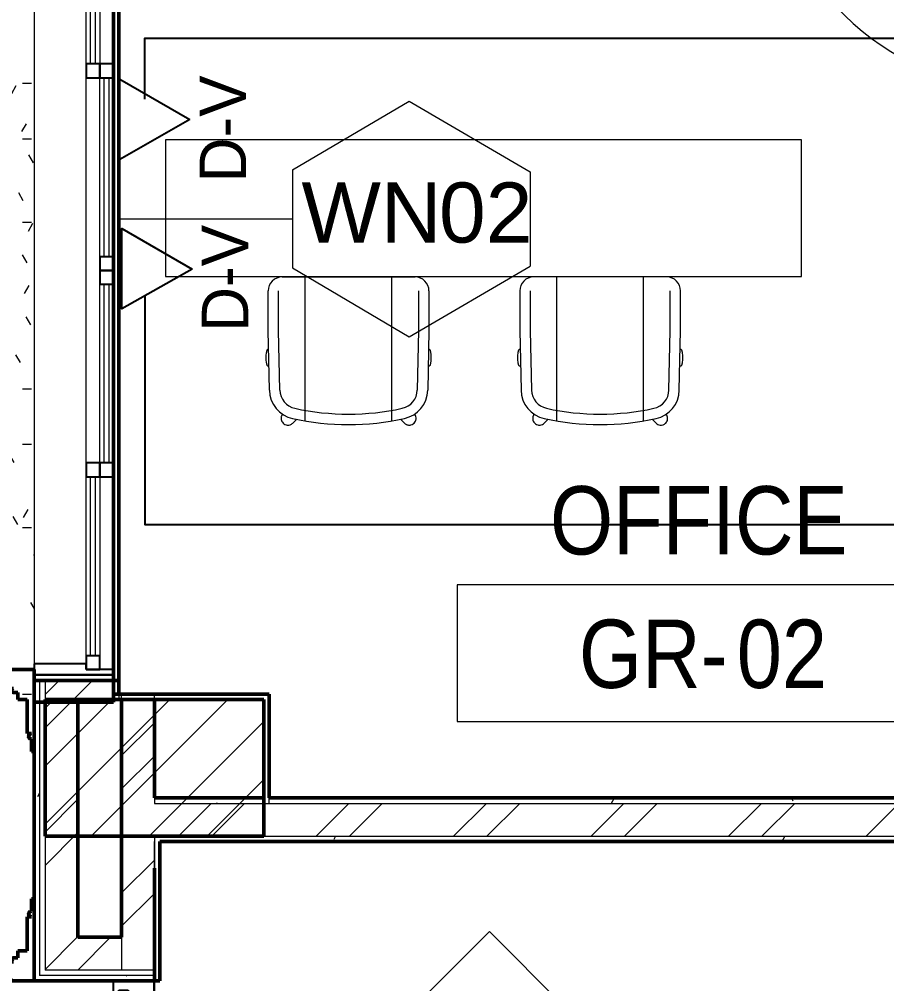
# Model space of a CAD drawing. Header units: millimetres. Extents: x -9358 to 257996, y -67499 to 9117.
# Drawn here: x 33756 to 36928, y -8948 to -5419 of the extents above; entities that cross this region are included whole.
import ezdxf

# ---------------------------------------------------------------- set-up
doc = ezdxf.new("R2010")
doc.units = ezdxf.units.MM
doc.header["$LTSCALE"] = 1000
for name, color, linetype, lineweight in [('A-COL-RFC-1', 8, 'Continuous', 9), ('A-COL-RFC-2', 8, 'Continuous', 50), ('A-DOOR', 8, 'Continuous', 9), ('A-DOOR-1', 8, 'Continuous', 18), ('A-DOR', 8, 'Continuous', 9), ('A-FLR-PAT', 8, 'Continuous', 18), ('A-FRN', 8, 'Continuous', 9), ('A-GEN-MOD', 8, 'Continuous', 9), ('A-ROM-NAM', 8, 'Continuous', 9), ('A-TYP-WAL', 8, 'Continuous', 0), ('A-TYP-WIN', 8, 'Continuous', 0), ('A-WAL-CLD', 8, 'Continuous', 9), ('A-WAL-CMU', 8, 'Continuous', 50), ('A-WAL-CRT-MLN', 8, 'Continuous', 9), ('A-WAL-CRT-MLN-1', 8, 'Continuous', 25), ('A-WAL-LOW-20', 8, 'Continuous', 18), ('A-WAL-PAT-1', 8, 'Continuous', 9), ('A-WIN', 8, 'Continuous', 9), ('A-WIN-1', 8, 'Continuous', 25), ('A-WIN-2', 8, 'Continuous', 18)]:
    doc.layers.add(name, color=color, linetype=linetype, lineweight=lineweight)
doc.layers.add('CCTV', color=4, linetype='Continuous')
doc.layers.add('DATANET', color=4, linetype='Continuous')
doc.styles.add('Arial_5', font='arial.ttf', dxfattribs={"width": 0.85, "height": 200})
doc.styles.add('Arial_8', font='arial.ttf', dxfattribs={"height": 220})
pattern_1 = [(45, (0, 0), (-251.4472, 251.4472), []), (45, (0, 381), (-251.4472, 251.4472), [])]
pattern_2 = [(0, (0, 0), (812.8, 203.2), [33.528, -576.072, 33.528, -576.072, -3251.2]), (0, (0, 0), (812.8, 203.2), [-1219.2, 33.528, -1185.672, 33.528, -576.072, -1422.4]), (0, (0, 0), (812.8, 203.2), [-3048, 33.528, -372.872, 33.528, -982.472]), (120, (304.8, 101.6), (-582.3764, 602.3054), [33.528, -576.072, 33.528, -576.072, -3251.2]), (120, (304.8, 101.6), (-582.3764, 602.3054), [-1219.2, 33.528, -1185.672, 33.528, -576.072, -1422.4]), (120, (304.8, 101.6), (-582.3764, 602.3054), [-3048, 33.528, -372.872, 33.528, -982.472]), (240, (406.4, 508), (-230.4236, -805.5054), [33.528, -576.072, 33.528, -576.072, -3251.2]), (240, (406.4, 508), (-230.4236, -805.5054), [-1219.2, 33.528, -1185.672, 33.528, -576.072, -1422.4]), (240, (406.4, 508), (-230.4236, -805.5054), [-3048, 33.528, -372.872, 33.528, -982.472])]
pattern_3 = [(0, (-34000, 4100), (406.4, 101.6), [33.528, -271.272, 33.528, -271.272, -1625.6]), (0, (-34000, 4100), (406.4, 101.6), [-609.6, 33.528, -576.072, 33.528, -271.272, -711.2]), (0, (-34000, 4100), (406.4, 101.6), [-1524, 33.528, -169.672, 33.528, -474.472]), (120, (-33847.6, 4150.8), (-291.18818, 301.15272), [33.528, -271.272, 33.528, -271.272, -1625.6]), (120, (-33847.6, 4150.8), (-291.18818, 301.15272), [-609.6, 33.528, -576.072, 33.528, -271.272, -711.2]), (120, (-33847.6, 4150.8), (-291.18818, 301.15272), [-1524, 33.528, -169.672, 33.528, -474.472]), (240, (-33796.8, 4354), (-115.21182, -402.75272), [33.528, -271.272, 33.528, -271.272, -1625.6]), (240, (-33796.8, 4354), (-115.21182, -402.75272), [-609.6, 33.528, -576.072, 33.528, -271.272, -711.2]), (240, (-33796.8, 4354), (-115.21182, -402.75272), [-1524, 33.528, -169.672, 33.528, -474.472])]

# ---------------------------------------------------------------- blocks, each defined once
blk = doc.blocks.new('Window Tag - Window Tag-41068-01-Ground Floor Plan')
at = {"layer": 'A-TYP-WIN'}
for p, q in [((-4.506, 1.627), (-0.238, 4.142)), ((-0.238, 4.142), (4.181, 1.556)), ((-4.506, 1.627), (-4.506, -1.959)), ((4.181, 1.556), (4.181, -1.888)), ((-4.506, -1.959), (-0.238, -4.474)), ((-0.238, -4.474), (4.181, -1.888))]:
    blk.add_line(p, q, dxfattribs=at)
blk = doc.blocks.new('Wall Tag - 1_2_-62628-01-Ground Floor Plan')
at = {"layer": 'A-TYP-WAL'}
for p, q in [((-5, 0), (0, 5)), ((0, 5), (5, 0)), ((-5, 0), (0, -5)), ((0, -5), (5, 0))]:
    blk.add_line(p, q, dxfattribs=at)
blk = doc.blocks.new('D-V')
at = {"color": 3}
blk.add_lwpolyline([(1.2, 256.5), (146.9, 0), (-146.9, 0), (1.2, 256.5)], dxfattribs=at)
at = {"layer": 'CCTV', "color": 2}
blk.add_attdef('D-V', (-225.1, 246.5), '', height=170, dxfattribs=at)
blk = doc.blocks.new('rest room114 - rest room-1745445-01-Ground Floor Furniture Plan')
at = {"layer": 'A-GEN-MOD'}
for p, q in [((28870, -46477.1), (28370, -46477.1)), ((28370, -46477.1), (28370, -48803.2)), ((28870, -48803.2), (28870, -46477.1)), ((28370, -48803.2), (28870, -48803.2))]:
    blk.add_line(p, q, dxfattribs=at)
blk = doc.blocks.new('Scoop_Conference_Swivel_Chair_14893 - Scoop_Conference_Swivel_Chair_14893 2-761883-01-Ground Floor Furniture Plan')
at = {"layer": 'A-FRN'}
for p, q in [((243.1, 190.7), (-243.1, 190.7)), ((-158.6, -336.1), (-158.6, 190.7)), ((158.6, -336.1), (158.6, 190.7)), ((-293.9, 139.9), (-293.9, -5.1)), ((-255.8, 139.9), (-255.8, -4.7)), ((255.8, -4.7), (255.8, 139.9)), ((293.9, -5.1), (293.9, 139.9)), ((-293.9, -5.1), (-289.4, -224)), ((-255.8, -4.7), (-251.3, -223.2)), ((251.3, -223.2), (255.8, -4.7)), ((289.4, -224), (293.9, -5.1)), ((-292.5, -74.7), (-296, -74.7)), ((296, -74.7), (292.5, -74.7)), ((-296, -134.7), (-291.2, -134.7)), ((291.2, -134.7), (296, -134.7))]:
    blk.add_line(p, q, dxfattribs=at)
for centre, radius, start, end in [((-243.1, 139.9), 50.8, 90, 180), ((243.1, 139.9), 50.8, 0, 90), ((-181.4, -221.7), 108, 181.1926, 257.6483), ((-181.4, -221.7), 69.8, 181.1926, 257.6483), ((181.4, -221.7), 69.9, 282.3517, 358.8074), ((181.4, -221.7), 108, 282.3517, 358.8074), ((0, 606.8), 918, 257.6483, 282.3517), ((-221.9, -326.6), 24.9, 185.2328, 189), ((-221.9, -326.6), 24.9, 221.5152, 225), ((-221.9, -326.6), 24.9, 225, 228.4875), ((-221.9, -326.6), 24.9, 261, 264.7647), ((0, 606.8), 956.1, 257.6483, 282.3517)]:
    blk.add_arc(centre, radius, start, end, dxfattribs=at)
for points, knots in [([(-296, -134.7), (-296.5, -134.7), (-297.2, -133.8), (-298.3, -130.8), (-299, -127.8), (-299.8, -124.1), (-300.6, -118.4), (-301.3, -110), (-301.3, -99.3), (-300.6, -91), (-299.8, -85.2), (-299, -81.5), (-298.3, -78.5), (-297.2, -75.6), (-296.5, -74.7), (-296, -74.7)], [-1, -1, -1, -1, -0.888889, -0.833333, -0.777778, -0.722222, -0.666667, -0.555556, -0.444444, -0.333333, -0.277778, -0.222222, -0.166667, -0.111111, 0, 0, 0, 0]), ([(296, -74.7), (296.5, -74.7), (297.2, -75.6), (298.3, -78.5), (299, -81.5), (299.8, -85.2), (300.6, -91), (301.3, -99.3), (301.3, -110), (300.6, -118.4), (299.8, -124.1), (299, -127.8), (298.3, -130.8), (297.2, -133.8), (296.5, -134.7), (296, -134.7)], [-1, -1, -1, -1, -0.888889, -0.833333, -0.777778, -0.722222, -0.666667, -0.555556, -0.444444, -0.333333, -0.277778, -0.222222, -0.166667, -0.111111, 0, 0, 0, 0]), ([(-241.2, -310.9), (-242, -311.9), (-243.3, -313.8), (-244.9, -316.9), (-245.9, -320), (-246.6, -323.2), (-246.9, -327.5), (-246.1, -333.7), (-242.7, -341.1), (-236.4, -347.4), (-228.3, -351.1), (-219.5, -351.8), (-211.1, -349.5), (-206.3, -346.2), (-204.3, -344.2)], [-0.9668069, -0.9668069, -0.9668069, -0.9668069, -0.9166667, -0.875, -0.8333333, -0.7916667, -0.75, -0.6666667, -0.5555556, -0.4444444, -0.3333333, -0.2222222, -0.1111111, 0, 0, 0, 0]), ([(239.5, -344.2), (241.3, -342.3), (244.5, -337.9), (246.9, -330.3), (246.8, -322.4), (244.6, -315.8), (242.3, -312.2), (241.2, -310.9)], [-1, -1, -1, -1, -0.8, -0.6, -0.4, -0.2, -0.0666114, -0.0666114, -0.0666114, -0.0666114]), ([(204.3, -344.2), (206.3, -346.1), (210.8, -349.3), (219.8, -352), (230.2, -350.9), (236.8, -346.8), (239.5, -344.2)], [-1, -1, -1, -1, -0.785714, -0.571429, -0.285714, 0, 0, 0, 0])]:
    blk.add_open_spline(points, degree=3, knots=knots, dxfattribs=at)
for points in [[(-204.3, -344.2), (-199.5, -339.3), (-194.6, -334.4), (-189.8, -329.6)], [(189.8, -329.6), (194.6, -334.4), (199.5, -339.3), (204.3, -344.2)]]:
    blk.add_open_spline(points, degree=3, dxfattribs=at)
blk = doc.blocks.new('Scoop_Conference_Swivel_Chair_14893 - Scoop_Conference_Swivel_Chair_14893 2-V50-01-Ground Floor Furniture Plan')
at = {"layer": 'A-FRN'}
for p, q in [((-158.6, 336.1), (-158.6, -190.7)), ((158.6, 336.1), (158.6, -190.7)), ((-293.9, 5.1), (-289.4, 224)), ((-255.8, 4.7), (-251.3, 223.2)), ((251.3, 223.2), (255.8, 4.7)), ((289.4, 224), (293.9, 5.1)), ((-291.2, 134.7), (-296, 134.7)), ((296, 134.7), (291.2, 134.7)), ((-296, 74.7), (-292.5, 74.7)), ((292.5, 74.7), (296, 74.7)), ((-293.9, -139.9), (-293.9, 5.1)), ((-255.8, -139.9), (-255.8, 4.7)), ((255.8, 4.7), (255.8, -139.9)), ((293.9, 5.1), (293.9, -139.9)), ((243.1, -190.7), (-243.1, -190.7))]:
    blk.add_line(p, q, dxfattribs=at)
for centre, radius, start, end in [((-181.4, 221.7), 107.9, 102.3517, 178.8074), ((-221.9, 326.6), 24.9, 171, 174.7672), ((-221.9, 326.6), 24.9, 135, 138.4848), ((-221.9, 326.6), 24.9, 131.5125, 135), ((-221.9, 326.6), 24.9, 95.2353, 99), ((0, -606.8), 956.1, 77.6483, 102.3517), ((181.4, 221.7), 108, 1.1926, 77.6483), ((-181.4, 221.7), 69.8, 102.3517, 178.8074), ((0, -606.8), 918, 77.6483, 102.3517), ((181.4, 221.7), 69.9, 1.1926, 77.6483), ((-243.1, -139.9), 50.8, 180, 270), ((243.1, -139.9), 50.8, 270, 0)]:
    blk.add_arc(centre, radius, start, end, dxfattribs=at)
for points, knots in [([(-204.3, 344.2), (-205.8, 345.7), (-208.4, 347.6), (-212.2, 349.6), (-215.3, 350.6), (-218.5, 351.3), (-222.8, 351.6), (-229, 350.8), (-236.4, 347.4), (-242.7, 341.1), (-246.4, 333), (-247.1, 324.2), (-245, 316.6), (-242.4, 312.5), (-241.2, 310.9)], [-1, -1, -1, -1, -0.9166667, -0.875, -0.8333333, -0.7916667, -0.75, -0.6666667, -0.5555556, -0.4444444, -0.3333333, -0.2222222, -0.1111111, -0.0331931, -0.0331931, -0.0331931, -0.0331931]), ([(239.5, 344.2), (237.5, 346.2), (232.8, 349.5), (223.6, 352), (215.1, 351), (208.5, 347.7), (205.6, 345.4), (204.3, 344.2)], [-1, -1, -1, -1, -0.785714, -0.571429, -0.285714, -0.142857, 0, 0, 0, 0]), ([(241.2, 310.9), (243.1, 313.2), (245, 316.7), (246.3, 321.5), (246.9, 325.4), (246.7, 331), (244.5, 337.9), (241.3, 342.3), (239.5, 344.2)], [-0.9333886, -0.9333886, -0.9333886, -0.9333886, -0.7, -0.625, -0.55, -0.4, -0.2, 0, 0, 0, 0]), ([(-296, 74.7), (-296.5, 74.7), (-297.2, 75.6), (-298.3, 78.5), (-299, 81.5), (-299.8, 85.2), (-300.6, 91), (-301.3, 99.3), (-301.3, 110), (-300.6, 118.4), (-299.8, 124.1), (-299, 127.8), (-298.3, 130.8), (-297.2, 133.8), (-296.5, 134.7), (-296, 134.7)], [-1, -1, -1, -1, -0.888889, -0.833333, -0.777778, -0.722222, -0.666667, -0.555556, -0.444444, -0.333333, -0.277778, -0.222222, -0.166667, -0.111111, 0, 0, 0, 0]), ([(296, 134.7), (296.5, 134.7), (297.2, 133.8), (298.3, 130.8), (299, 127.8), (299.8, 124.1), (300.6, 118.4), (301.3, 110), (301.3, 99.3), (300.6, 91), (299.8, 85.2), (299, 81.5), (298.3, 78.5), (297.2, 75.6), (296.5, 74.7), (296, 74.7)], [-1, -1, -1, -1, -0.888889, -0.833333, -0.777778, -0.722222, -0.666667, -0.555556, -0.444444, -0.333333, -0.277778, -0.222222, -0.166667, -0.111111, 0, 0, 0, 0])]:
    blk.add_open_spline(points, degree=3, knots=knots, dxfattribs=at)
for points in [[(-189.8, 329.6), (-194.6, 334.4), (-199.5, 339.3), (-204.3, 344.2)], [(204.3, 344.2), (199.5, 339.3), (194.6, 334.4), (189.8, 329.6)]]:
    blk.add_open_spline(points, degree=3, dxfattribs=at)
blk = doc.blocks.new('Rectangular Mullion - 50 x 150_right-517094-01-Ground Floor Furniture Plan')
at = {"layer": 'A-WAL-CRT-MLN-1'}
for p, q in [((-50, -20.5), (-50, 74.5)), ((-50, 74.5), (0, 74.5)), ((0, 74.5), (0, -75.5)), ((-33.6875, -20.5), (-50, -20.5)), ((-33.6875, -55.5), (-33.6875, -20.5)), ((-50, -75.5), (-50, -55.5)), ((-50, -55.5), (-33.6875, -55.5)), ((0, -75.5), (-50, -75.5))]:
    blk.add_line(p, q, dxfattribs=at)
blk = doc.blocks.new('M_Curtain Wall Sgl Glass - M_Curtain Wall Sgl Glass-2560895-01-Ground Floor Furniture Plan')
at = {"layer": 'A-DOOR'}
blk.add_arc((450, 0), 900, 180, 270, dxfattribs=at)
at = {"layer": 'A-DOOR-1'}
blk.add_line((450, 0), (450, -900), dxfattribs=at)
blk = doc.blocks.new('Sliding_Window_Double - 3000 x 2700-V73-01-Ground Floor Furniture Plan')
at = {"layer": 'A-WIN'}
for p, q in [((-1306.3, 140.6), (-651.8, 140.6)), ((53.7, 140.6), (-600.9, 140.6)), ((808.2, 140.6), (153.7, 140.6)), ((859.1, 140.6), (1513.7, 140.6)), ((-651.8, 90.6), (-1306.3, 90.6)), ((808.2, 90.6), (-600.9, 90.6)), ((1513.7, 90.6), (859.1, 90.6)), ((-1336.3, -99.4), (1543.7, -99.4))]:
    blk.add_line(p, q, dxfattribs=at)
at = {"layer": 'A-WIN-1'}
for p, q in [((-1376.3, 190.6), (-1376.3, -99.4)), ((-1376.3, -99.4), (-1376.3, 190.6)), ((-1356.3, 90.6), (-1356.3, 190.6)), ((-651.8, 190.6), (-651.8, 140.6)), ((-600.9, 140.6), (-600.9, 190.6)), ((53.7, 190.6), (53.7, 140.6)), ((103.7, 190.6), (103.7, 140.6)), ((103.7, 140.6), (103.7, 190.6)), ((153.7, 140.6), (153.7, 190.6)), ((808.2, 190.6), (808.2, 140.6)), ((859.1, 140.6), (859.1, 190.6)), ((1563.7, 190.6), (1563.7, 90.6)), ((1583.7, -99.4), (1583.7, 190.6)), ((1583.7, 190.6), (1583.7, -99.4)), ((-1306.3, 140.6), (-1356.3, 140.6)), ((-1356.3, 140.6), (-1356.3, 90.6)), ((-1306.3, 90.6), (-1306.3, 140.6)), ((-600.9, 140.6), (-651.8, 140.6)), ((-651.8, 140.6), (-651.8, 90.6)), ((-651.8, 140.6), (-600.9, 140.6)), ((-600.9, 90.6), (-600.9, 140.6)), ((53.7, 140.6), (103.7, 140.6)), ((103.7, 140.6), (153.7, 140.6)), ((808.2, 140.6), (859.1, 140.6)), ((859.1, 140.6), (808.2, 140.6)), ((808.2, 140.6), (808.2, 90.6)), ((859.1, 90.6), (859.1, 140.6)), ((1563.7, 140.6), (1513.7, 140.6)), ((1513.7, 140.6), (1513.7, 90.6)), ((1563.7, 90.6), (1563.7, 140.6)), ((-1336.3, 90.6), (-1356.3, 90.6)), ((-1356.3, 90.6), (-1306.3, 90.6)), ((-1336.3, -99.4), (-1336.3, 90.6)), ((-651.8, 90.6), (-600.9, 90.6)), ((808.2, 90.6), (859.1, 90.6)), ((1513.7, 90.6), (1563.7, 90.6)), ((1563.7, 90.6), (1543.7, 90.6)), ((1543.7, 90.6), (1543.7, -99.4)), ((-1396.3, -99.4), (-1376.3, -99.4)), ((-1376.3, -99.4), (-1336.3, -99.4)), ((1543.7, -99.4), (1563.7, -99.4))]:
    blk.add_line(p, q, dxfattribs=at)
at = {"layer": 'A-WIN-2'}
for p, q in [((53.7, 175.6), (-600.9, 175.6)), ((-600.9, 175.6), (-600.9, 155.6)), ((-600.9, 155.6), (53.7, 155.6)), ((53.7, 155.6), (53.7, 175.6)), ((808.2, 175.6), (153.7, 175.6)), ((153.7, 175.6), (153.7, 155.6)), ((153.7, 155.6), (808.2, 155.6)), ((808.2, 155.6), (808.2, 175.6)), ((-651.8, 125.6), (-1306.3, 125.6)), ((-1306.3, 125.6), (-1306.3, 105.6)), ((-651.8, 105.6), (-651.8, 125.6)), ((1513.7, 125.6), (859.1, 125.6)), ((859.1, 125.6), (859.1, 105.6)), ((1513.7, 105.6), (1513.7, 125.6)), ((-1306.3, 105.6), (-651.8, 105.6)), ((859.1, 105.6), (1513.7, 105.6))]:
    blk.add_line(p, q, dxfattribs=at)
blk = doc.blocks.new('FP_89-01-Ground Floor Furniture Plan')
at = {"layer": 'A-WAL-LOW-20'}
for p, q in [((-302.5, -512.5), (-302.5, -520)), ((-302.5, -3580), (-302.5, -3587.5))]:
    blk.add_line(p, q, dxfattribs=at)
blk = doc.blocks.new('FP_90-01-Ground Floor Furniture Plan')
at = {"layer": 'A-WAL-LOW-20'}
for p, q in [((-272.5, -472.5), (-272.5, -480)), ((-272.5, -3620), (-272.5, -3627.5))]:
    blk.add_line(p, q, dxfattribs=at)
blk = doc.blocks.new('FP_91-01-Ground Floor Furniture Plan')
at = {"layer": 'A-WAL-LOW-20'}
for p, q in [((-210, -305), (-210, -315)), ((-210, -3785), (-210, -3795))]:
    blk.add_line(p, q, dxfattribs=at)
blk = doc.blocks.new('Walls 147 - Walls 78-2780837-01-Ground Floor Furniture Plan')
at = {"layer": 'A-WAL-PAT-1'}
h = blk.add_hatch(dxfattribs=at)
h.set_pattern_fill('FP_143', color=256, style=0, pattern_type=2)
h.set_pattern_definition(pattern_3)
h.paths.add_polyline_path([(-190, -3850), (-190, -3550), (-310, -3550), (-310, -3580), (-295, -3580), (-301.5, -3583.8), (-301.5, -3591.3), (-295, -3595), (-280, -3595), (-280, -3620), (-265, -3620), (-271.5, -3623.8), (-271.5, -3631.3), (-265, -3635), (-250, -3635), (-250, -3660), (-215, -3660), (-215, -3785), (-200, -3785), (-208.7, -3790), (-208.7, -3800), (-200, -3805), (-200, -3850)], flags=0)
h.paths.add_polyline_path([(-310, -550), (-190, -550), (-190, -250), (-200, -250), (-200, -295), (-208.7, -300), (-208.7, -310), (-200, -315), (-215, -315), (-215, -440), (-250, -440), (-250, -465), (-265, -465), (-271.5, -468.7), (-271.5, -476.2), (-265, -480), (-280, -480), (-280, -505), (-295, -505), (-301.5, -508.7), (-301.5, -516.2), (-295, -520), (-310, -520)], flags=0)
h = blk.add_hatch(dxfattribs=at)
h.set_pattern_fill('FP_143', color=256, style=0, pattern_type=2)
h.set_pattern_definition(pattern_3)
h.paths.add_polyline_path([(-310, -3550), (-190, -3550), (-190, -550), (-310, -550), (-310, -3530)], flags=0)
at = {"layer": 'A-WAL-CMU'}
for p, q in [((-190, -250), (-200, -250)), ((-200, -250), (-200, -295)), ((-190, -550), (-190, -250)), ((-200, -315), (-215, -315)), ((-215, -315), (-215, -440)), ((-215, -440), (-250, -440)), ((-250, -440), (-250, -465)), ((-265, -480), (-280, -480)), ((-280, -480), (-280, -505)), ((-250, -465), (-265, -465)), ((-295, -520), (-310, -520)), ((-310, -520), (-310, -550)), ((-280, -505), (-295, -505)), ((-310, -550), (-190, -550)), ((-190, -3550), (-310, -3550)), ((-310, -3550), (-310, -3580)), ((-190, -3850), (-190, -3550)), ((-310, -3580), (-295, -3580)), ((-295, -3595), (-280, -3595)), ((-280, -3595), (-280, -3620)), ((-280, -3620), (-265, -3620)), ((-265, -3635), (-250, -3635)), ((-250, -3635), (-250, -3660)), ((-250, -3660), (-215, -3660)), ((-215, -3660), (-215, -3785)), ((-215, -3785), (-200, -3785)), ((-200, -3805), (-200, -3850)), ((-200, -3850), (-190, -3850))]:
    blk.add_line(p, q, dxfattribs=at)
for centre, radius in [((-200, -305), 10), ((-265, -472.5), 7.5), ((-295, -512.5), 7.5), ((-295, -3587.5), 7.5), ((-265, -3627.5), 7.5), ((-200, -3795), 10)]:
    blk.add_arc(centre, radius, 90, 270, dxfattribs=at)
at = {"layer": 'A-WAL-LOW-20'}
blk.add_line((-310, -3550), (-310, -550), dxfattribs=at)
for points, knots in [([(-200, -295), (-200.9, -295), (-202.2, -295.2), (-203.8, -295.7), (-205, -296.3), (-205.9, -296.9), (-206.6, -297.5), (-207.2, -298.1), (-207.8, -298.7), (-208.3, -299.4), (-208.7, -300), (-209, -300.6), (-209.2, -301.2), (-209.5, -301.8), (-209.7, -302.4), (-209.8, -303), (-209.9, -303.7), (-210, -304.3), (-210, -305), (-210, -305.7), (-209.9, -306.3), (-209.8, -307), (-209.7, -307.6), (-209.5, -308.2), (-209.2, -308.8), (-209, -309.4), (-208.7, -310), (-208.3, -310.6), (-207.8, -311.3), (-207.2, -311.9), (-206.6, -312.5), (-205.9, -313.1), (-205, -313.7), (-203.8, -314.3), (-202.2, -314.8), (-200.9, -315), (-200, -315)], [-1, -1, -1, -1, -0.916667, -0.875, -0.833333, -0.791667, -0.770833, -0.75, -0.708333, -0.6875, -0.666667, -0.645833, -0.625, -0.604167, -0.583333, -0.5625, -0.541667, -0.520833, -0.5, -0.479167, -0.458333, -0.4375, -0.416667, -0.395833, -0.375, -0.354167, -0.333333, -0.3125, -0.291667, -0.25, -0.229167, -0.208333, -0.166667, -0.125, -0.083333, 0, 0, 0, 0]), ([(-265, -465), (-265.7, -465), (-266.6, -465.1), (-267.9, -465.6), (-268.8, -466), (-269.4, -466.4), (-269.9, -466.9), (-270.4, -467.3), (-270.9, -467.8), (-271.2, -468.3), (-271.5, -468.7), (-271.7, -469.2), (-271.9, -469.6), (-272.1, -470.1), (-272.2, -470.6), (-272.4, -471), (-272.4, -471.5), (-272.5, -472), (-272.5, -472.5), (-272.5, -473), (-272.4, -473.5), (-272.4, -474), (-272.2, -474.4), (-272.1, -474.9), (-271.9, -475.4), (-271.7, -475.8), (-271.5, -476.3), (-271.2, -476.7), (-270.9, -477.2), (-270.4, -477.7), (-269.9, -478.1), (-269.4, -478.6), (-268.8, -479), (-267.9, -479.4), (-266.6, -479.9), (-265.7, -480), (-265, -480)], [-1, -1, -1, -1, -0.916667, -0.875, -0.833333, -0.791667, -0.770833, -0.75, -0.708333, -0.6875, -0.666667, -0.645833, -0.625, -0.604167, -0.583333, -0.5625, -0.541667, -0.520833, -0.5, -0.479167, -0.458333, -0.4375, -0.416667, -0.395833, -0.375, -0.354167, -0.333333, -0.3125, -0.291667, -0.25, -0.229167, -0.208333, -0.166667, -0.125, -0.083333, 0, 0, 0, 0]), ([(-295, -505), (-295.7, -505), (-296.6, -505.1), (-297.9, -505.6), (-298.8, -506), (-299.4, -506.4), (-299.9, -506.9), (-300.4, -507.3), (-300.9, -507.8), (-301.2, -508.3), (-301.5, -508.7), (-301.7, -509.2), (-301.9, -509.6), (-302.1, -510.1), (-302.2, -510.6), (-302.4, -511), (-302.4, -511.5), (-302.5, -512), (-302.5, -512.5), (-302.5, -513), (-302.4, -513.5), (-302.4, -514), (-302.2, -514.4), (-302.1, -514.9), (-301.9, -515.4), (-301.7, -515.8), (-301.5, -516.3), (-301.2, -516.7), (-300.9, -517.2), (-300.4, -517.7), (-299.9, -518.1), (-299.4, -518.6), (-298.8, -519), (-297.9, -519.4), (-296.6, -519.9), (-295.7, -520), (-295, -520)], [-1, -1, -1, -1, -0.916667, -0.875, -0.833333, -0.791667, -0.770833, -0.75, -0.708333, -0.6875, -0.666667, -0.645833, -0.625, -0.604167, -0.583333, -0.5625, -0.541667, -0.520833, -0.5, -0.479167, -0.458333, -0.4375, -0.416667, -0.395833, -0.375, -0.354167, -0.333333, -0.3125, -0.291667, -0.25, -0.229167, -0.208333, -0.166667, -0.125, -0.083333, 0, 0, 0, 0]), ([(-295, -3580), (-295.7, -3580), (-296.6, -3580.1), (-297.9, -3580.6), (-298.8, -3581), (-299.4, -3581.4), (-299.9, -3581.9), (-300.4, -3582.3), (-301, -3582.9), (-301.4, -3583.6), (-301.7, -3584.2), (-301.9, -3584.6), (-302.1, -3585.1), (-302.2, -3585.6), (-302.4, -3586), (-302.4, -3586.5), (-302.5, -3587), (-302.5, -3587.5), (-302.5, -3588), (-302.4, -3588.5), (-302.4, -3589), (-302.2, -3589.4), (-302.1, -3589.9), (-301.9, -3590.4), (-301.7, -3590.8), (-301.5, -3591.3), (-301.2, -3591.7), (-300.9, -3592.2), (-300.4, -3592.7), (-299.9, -3593.1), (-299.4, -3593.6), (-298.8, -3594), (-297.9, -3594.4), (-296.6, -3594.9), (-295.7, -3595), (-295, -3595)], [0, 0, 0, 0, 0.083333, 0.125, 0.166667, 0.208333, 0.229167, 0.25, 0.291667, 0.333333, 0.354167, 0.375, 0.395833, 0.416667, 0.4375, 0.458333, 0.479167, 0.5, 0.520833, 0.541667, 0.5625, 0.583333, 0.604167, 0.625, 0.645833, 0.666667, 0.6875, 0.708333, 0.75, 0.770833, 0.791667, 0.833333, 0.875, 0.916667, 1, 1, 1, 1]), ([(-265, -3620), (-265.7, -3620), (-266.6, -3620.1), (-267.9, -3620.6), (-268.8, -3621), (-269.4, -3621.4), (-269.9, -3621.9), (-270.4, -3622.3), (-271, -3622.9), (-271.4, -3623.6), (-271.7, -3624.2), (-271.9, -3624.6), (-272.1, -3625.1), (-272.2, -3625.6), (-272.4, -3626), (-272.4, -3626.5), (-272.5, -3627), (-272.5, -3627.5), (-272.5, -3628), (-272.4, -3628.5), (-272.4, -3629), (-272.2, -3629.4), (-272.1, -3629.9), (-271.9, -3630.4), (-271.7, -3630.8), (-271.5, -3631.3), (-271.2, -3631.7), (-270.9, -3632.2), (-270.4, -3632.7), (-269.9, -3633.1), (-269.4, -3633.6), (-268.8, -3634), (-267.9, -3634.4), (-266.6, -3634.9), (-265.7, -3635), (-265, -3635)], [0, 0, 0, 0, 0.083333, 0.125, 0.166667, 0.208333, 0.229167, 0.25, 0.291667, 0.333333, 0.354167, 0.375, 0.395833, 0.416667, 0.4375, 0.458333, 0.479167, 0.5, 0.520833, 0.541667, 0.5625, 0.583333, 0.604167, 0.625, 0.645833, 0.666667, 0.6875, 0.708333, 0.75, 0.770833, 0.791667, 0.833333, 0.875, 0.916667, 1, 1, 1, 1]), ([(-200, -3785), (-200.9, -3785), (-202.2, -3785.2), (-203.8, -3785.7), (-205, -3786.3), (-205.9, -3786.9), (-206.6, -3787.5), (-207.2, -3788.1), (-208, -3788.9), (-208.6, -3789.8), (-209, -3790.6), (-209.2, -3791.2), (-209.5, -3791.8), (-209.7, -3792.4), (-209.8, -3793), (-209.9, -3793.7), (-210, -3794.3), (-210, -3795), (-210, -3795.7), (-209.9, -3796.3), (-209.8, -3797), (-209.7, -3797.6), (-209.5, -3798.2), (-209.2, -3798.8), (-209, -3799.4), (-208.7, -3800), (-208.3, -3800.6), (-207.8, -3801.3), (-207.2, -3801.9), (-206.6, -3802.5), (-205.9, -3803.1), (-205, -3803.7), (-203.8, -3804.3), (-202.2, -3804.8), (-200.9, -3805), (-200, -3805)], [0, 0, 0, 0, 0.083333, 0.125, 0.166667, 0.208333, 0.229167, 0.25, 0.291667, 0.333333, 0.354167, 0.375, 0.395833, 0.416667, 0.4375, 0.458333, 0.479167, 0.5, 0.520833, 0.541667, 0.5625, 0.583333, 0.604167, 0.625, 0.645833, 0.666667, 0.6875, 0.708333, 0.75, 0.770833, 0.791667, 0.833333, 0.875, 0.916667, 1, 1, 1, 1])]:
    blk.add_open_spline(points, degree=3, knots=knots, dxfattribs=at)
for name in ['FP_91-01-Ground Floor Furniture Plan', 'FP_90-01-Ground Floor Furniture Plan', 'FP_89-01-Ground Floor Furniture Plan']:
    blk.add_blockref(name, (0, 0), dxfattribs=at)
blk = doc.blocks.new('Walls 100 - Walls 78-2780852-01-Ground Floor Furniture Plan')
at = {"layer": 'A-WAL-PAT-1'}
h = blk.add_hatch(dxfattribs=at)
h.set_pattern_fill('FP_136', color=256, style=0, pattern_type=2)
h.set_pattern_definition([(0, (0, 0), (406.4, 101.6), [33.528, -271.272, 33.528, -271.272, -1625.6]), (0, (0, 0), (406.4, 101.6), [-609.6, 33.528, -576.072, 33.528, -271.272, -711.2]), (0, (0, 0), (406.4, 101.6), [-1524, 33.528, -169.672, 33.528, -474.472]), (120, (152.4, 50.8), (-291.18818, 301.15272), [33.528, -271.272, 33.528, -271.272, -1625.6]), (120, (152.4, 50.8), (-291.18818, 301.15272), [-609.6, 33.528, -576.072, 33.528, -271.272, -711.2]), (120, (152.4, 50.8), (-291.18818, 301.15272), [-1524, 33.528, -169.672, 33.528, -474.472]), (240, (203.2, 254), (-115.21182, -402.75272), [33.528, -271.272, 33.528, -271.272, -1625.6]), (240, (203.2, 254), (-115.21182, -402.75272), [-609.6, 33.528, -576.072, 33.528, -271.272, -711.2]), (240, (203.2, 254), (-115.21182, -402.75272), [-1524, 33.528, -169.672, 33.528, -474.472])])
h.paths.add_polyline_path([(33800, -11260), (33810, -11260), (33810, -10960), (33690, -10960), (33690, -10990), (33705, -10990), (33698.5, -10993.7), (33698.5, -11001.2), (33705, -11005), (33720, -11005), (33720, -11030), (33735, -11030), (33728.5, -11033.7), (33728.5, -11041.2), (33735, -11045), (33750, -11045), (33750, -11070), (33785, -11070), (33785, -11195), (33799.7, -11195.2), (33791.3, -11200), (33791.3, -11210), (33800, -11215)], flags=0)
h.paths.add_polyline_path([(33690, -8790), (33810, -8790), (33810, -8490), (33800, -8490), (33800, -8535), (33791.3, -8540), (33791.3, -8550), (33800, -8555), (33785, -8555), (33785, -8680), (33750, -8680), (33750, -8705), (33735, -8705), (33728.5, -8708.8), (33728.5, -8716.3), (33735, -8720), (33720, -8720), (33720, -8745), (33705, -8745), (33698.5, -8748.8), (33698.5, -8756.3), (33705, -8760), (33690, -8760)], flags=0)
at = {"layer": 'A-WAL-CMU'}
for p, q in [((33810, -8490), (33800, -8490)), ((33800, -8490), (33800, -8535)), ((33810, -8790), (33810, -8490)), ((33800, -8555), (33785, -8555)), ((33785, -8555), (33785, -8680)), ((33785, -8680), (33750, -8680)), ((33750, -8680), (33750, -8705)), ((33750, -8705), (33735, -8705)), ((33720, -8745), (33705, -8745)), ((33735, -8720), (33720, -8720)), ((33720, -8720), (33720, -8745)), ((33690, -8760), (33690, -8790)), ((33705, -8760), (33690, -8760)), ((33690, -8790), (33810, -8790)), ((33690, -10960), (33690, -10990)), ((33810, -10960), (33690, -10960)), ((33810, -11260), (33810, -10960)), ((33690, -10990), (33705, -10990)), ((33705, -11005), (33720, -11005)), ((33720, -11005), (33720, -11030)), ((33720, -11030), (33735, -11030)), ((33735, -11045), (33750, -11045)), ((33750, -11045), (33750, -11070)), ((33750, -11070), (33785, -11070)), ((33785, -11070), (33785, -11195)), ((33785, -11195), (33800, -11195)), ((33800, -11215), (33800, -11260)), ((33800, -11260), (33810, -11260))]:
    blk.add_line(p, q, dxfattribs=at)
for centre, radius in [((33800, -8545), 10), ((33735, -8712.5), 7.5), ((33705, -8752.5), 7.5), ((33705, -10997.5), 7.5), ((33735, -11037.5), 7.5), ((33800, -11205), 10)]:
    blk.add_arc(centre, radius, 90, 270, dxfattribs=at)
blk = doc.blocks.new('M_Room Tag_Small - M_Room Tag_Small-919701-01-Ground Floor Furniture Plan')
at = {"layer": 'A-ROM-NAM'}
for p, q in [((9, 2.5), (-9, 2.5)), ((-9, 2.5), (-9, -2.5)), ((9, -2.5), (9, 2.5)), ((-9, -2.5), (9, -2.5))]:
    blk.add_line(p, q, dxfattribs=at)
blk = doc.blocks.new('G')
at = {"layer": 'A-COL-RFC-1'}
h = blk.add_hatch(dxfattribs=at)
h.set_pattern_fill('FP_4', color=256, style=0, pattern_type=2)
h.set_pattern_definition([(45, (0, 0), (-106.066, 106.066), [])])
h.paths.add_polyline_path([(34542.7, -8260), (34650, -8260), (34650, -7760), (33850, -7760), (33850, -8260), (34051.2, -8260)], flags=0)
at = {"layer": 'A-WAL-PAT-1'}
h = blk.add_hatch(dxfattribs=at)
h.set_pattern_fill('FP_2', color=256, style=0, pattern_type=2)
h.set_pattern_definition(pattern_2)
h.paths.add_polyline_path([(34100, -7740), (34120, -7740), (34120, -150), (34100, -150), (34100, -7581.5)], flags=0)
h = blk.add_hatch(dxfattribs=at)
h.set_pattern_fill('FP_1', color=256, style=0, pattern_type=2)
h.set_pattern_definition(pattern_1)
h.paths.add_polyline_path([(33850, -7770), (34100, -7770), (34100, -7690), (33850, -7690)], flags=0)
h = blk.add_hatch(dxfattribs=at)
h.set_pattern_fill('FP_1', color=256, style=0, pattern_type=2)
h.set_pattern_definition(pattern_1)
h.paths.add_polyline_path([(34130, -8750), (34250, -8750), (34250, -7740), (34130, -7740), (34130, -8630)], flags=0)
h = blk.add_hatch(dxfattribs=at)
h.set_pattern_fill('FP_2', color=256, style=0, pattern_type=2)
h.set_pattern_definition(pattern_2)
h.paths.add_polyline_path([(33810, -8770), (33830, -8770), (33830, -7770), (33810, -7770), (33810, -8665.6)], flags=0)
h = blk.add_hatch(dxfattribs=at)
h.set_pattern_fill('FP_1', color=256, style=0, pattern_type=2)
h.set_pattern_definition(pattern_1)
h.paths.add_polyline_path([(33970, -8630), (33970, -7770), (33850, -7770), (33850, -8630)], flags=0)
h = blk.add_hatch(dxfattribs=at)
h.set_pattern_fill('FP_2', color=256, style=0, pattern_type=2)
h.set_pattern_definition(pattern_2)
h.paths.add_polyline_path([(40380, -8140), (40380, -8120), (39920, -8120), (39920, -8140), (40360, -8140)], flags=0)
h.paths.add_polyline_path([(34670, -8140), (37480, -8140), (37480, -8120), (34670, -8120)], flags=0)
h.paths.add_polyline_path([(34542.7, -8140), (34650, -8140), (34650, -8120), (34250, -8120), (34250, -8140)], flags=0)
h.paths.add_polyline_path([(39800, -8140), (39800, -8120), (37600, -8120), (37600, -8140), (39458.4, -8140)], flags=0)
h = blk.add_hatch(dxfattribs=at)
h.set_pattern_fill('FP_1', color=256, style=0, pattern_type=2)
h.set_pattern_definition(pattern_1)
h.paths.add_polyline_path([(37492.1, -8260), (40360, -8260), (40360, -8140), (34250, -8140), (34250, -8260), (35525.9, -8260)], flags=0)
h = blk.add_hatch(dxfattribs=at)
h.set_pattern_fill('FP_2', color=256, style=0, pattern_type=2)
h.set_pattern_definition(pattern_2)
h.paths.add_polyline_path([(39458.4, -8280), (40380, -8280), (40380, -8140), (40360, -8140), (40360, -8260), (34270, -8260), (34270, -8280), (37492.1, -8280)], flags=0)
h = blk.add_hatch(dxfattribs=at)
h.set_pattern_fill('FP_2', color=256, style=0, pattern_type=2)
h.set_pattern_definition(pattern_2)
h.paths.add_polyline_path([(34270, -12240), (34270, -10950), (34250, -10950), (34250, -12240)], flags=0)
h.paths.add_polyline_path([(34250, -8790), (34270, -8790), (34270, -8260), (34250, -8260), (34250, -8630)], flags=0)
h = blk.add_hatch(dxfattribs=at)
h.set_pattern_fill('FP_1', color=256, style=0, pattern_type=2)
h.set_pattern_definition(pattern_1)
h.paths.add_polyline_path([(34130, -8750), (34130, -8630), (33850, -8630), (33850, -8750), (34051.2, -8750)], flags=0)
h = blk.add_hatch(dxfattribs=at)
h.set_pattern_fill('FP_2', color=256, style=0, pattern_type=2)
h.set_pattern_definition(pattern_2)
h.paths.add_polyline_path([(34250, -8790), (34250, -8770), (33810, -8770), (33810, -8790), (34051.2, -8790)], flags=0)
at = {"layer": 'A-COL-RFC-2'}
for p, q in [((34650, -7760), (33850, -7760)), ((33850, -7760), (33850, -8260)), ((34650, -8260), (34650, -7760)), ((33850, -8260), (34650, -8260))]:
    blk.add_line(p, q, dxfattribs=at)
at = {"layer": 'A-FLR-PAT'}
blk.add_line((34250, -8790), (34250, -9401.7), dxfattribs=at)
at = {"layer": 'A-WAL-CLD'}
for p, q in [((33830, -7690), (33830, -8770)), ((33850, -7690), (33850, -8750)), ((34120, -7740), (34120, -7760)), ((34130, -7760), (34130, -7740)), ((34250, -7760), (34250, -7740)), ((34250, -8120), (34250, -8140)), ((34250, -8140), (37480, -8140)), ((34650, -8140), (34650, -8120)), ((34670, -8140), (34670, -8120)), ((34250, -8260), (34250, -8376.7)), ((34250, -8260), (40360, -8260)), ((34250, -8376.7), (34250, -8280)), ((34130, -8630), (34130, -8750)), ((34250, -8750), (33850, -8750)), ((34250, -8770), (33830, -8770))]:
    blk.add_line(p, q, dxfattribs=at)
at = {"layer": 'A-WAL-CMU'}
for p, q in [((34100, -150), (34100, -7770)), ((34120, -7740), (34120, -170)), ((33810, -7690), (33810, -8790)), ((34120, -7690), (33810, -7690)), ((34670, -7740), (34100, -7740)), ((34100, -7760), (34130, -7760)), ((34130, -7760), (34130, -8630)), ((34250, -8120), (34250, -7760)), ((34250, -7760), (34650, -7760)), ((34650, -7760), (34650, -8120)), ((34670, -8120), (34670, -7740)), ((33810, -7770), (34100, -7770)), ((33970, -8630), (33970, -7770)), ((34650, -8120), (34250, -8120)), ((37460, -8120), (34670, -8120)), ((34270, -8280), (40380, -8280)), ((34270, -8790), (34270, -8280)), ((34250, -8790), (34250, -8376.7)), ((34250, -8376.7), (34250, -8790)), ((34130, -8630), (33970, -8630)), ((33810, -8790), (34270, -8790))]:
    blk.add_line(p, q, dxfattribs=at)
at = {"layer": 'A-DOR'}
blk.add_blockref('M_Curtain Wall Sgl Glass - M_Curtain Wall Sgl Glass-2560895-01-Ground Floor Furniture Plan', (36960, -4620), dxfattribs=at)
at = {"layer": 'A-FRN', "rotation": 180}
blk.add_blockref('Scoop_Conference_Swivel_Chair_14893 - Scoop_Conference_Swivel_Chair_14893 2-V50-01-Ground Floor Furniture Plan', (34959.9, -6404.7), dxfattribs=at)
at = {"layer": 'A-FRN'}
blk.add_blockref('Scoop_Conference_Swivel_Chair_14893 - Scoop_Conference_Swivel_Chair_14893 2-761883-01-Ground Floor Furniture Plan', (35879.9, -6404.7), dxfattribs=at)
at = {"layer": 'A-GEN-MOD', "rotation": 270.0000000000001}
blk.add_blockref('rest room114 - rest room-1745445-01-Ground Floor Furniture Plan', (83093.2, 22657.6), dxfattribs=at)
at = {"layer": 'A-ROM-NAM', "xscale": 99.99999999999991, "yscale": 99.99999999999991, "zscale": 99.99999999999991}
blk.add_blockref('M_Room Tag_Small - M_Room Tag_Small-919701-01-Ground Floor Furniture Plan', (36256.9, -7591.1), dxfattribs=at)
at = {"layer": 'A-WAL-CRT-MLN', "extrusion": (0, 0, -1), "rotation": 90.00000000000021}
blk.add_blockref('Rectangular Mullion - 50 x 150_right-517094-01-Ground Floor Furniture Plan', (-34175, -8790), dxfattribs=at)
at = {"layer": 'A-WAL-LOW-20'}
for name, p in [('Walls 147 - Walls 78-2780837-01-Ground Floor Furniture Plan', (34000, -4100)), ('Walls 100 - Walls 78-2780852-01-Ground Floor Furniture Plan', (0, 0))]:
    blk.add_blockref(name, p, dxfattribs=at)
at = {"layer": 'A-WIN', "rotation": 269.9999999999998}
blk.add_blockref('Sliding_Window_Double - 3000 x 2700-V73-01-Ground Floor Furniture Plan', (33909.4, -6086.3), dxfattribs=at)
at = {"layer": 'A-ROM-NAM', "char_height": 250, "attachment_point": 1, "style": 'Arial_5'}
for s, insert, width in [('OFFICE', (35696.4, -6979.5), 1392.531), ('GR-', (35802.1, -7467.9), 699.873), ('02', (36379.5, -7467.9), 418.481)]:
    blk.add_mtext(s, dxfattribs=dict(at, insert=insert, width=width))

msp = doc.modelspace()

# ---------------------------------------------------------------- block references
msp.add_blockref('G', (0, -148.1))

# ---------------------------------------------------------------- next in the draw order: linework, layer by layer
at = {"layer": 'A-TYP-WIN'}
msp.add_line((34115, -6150), (34754.7, -6150), dxfattribs=at)
at = {"layer": 'DATANET', "color": 3}
for points in [[(34215, -5711.1), (34215, -5488.9), (42515, -5488.9)], [(34215, -6430.1), (34215, -7268.1), (42515, -7268.1)]]:
    msp.add_lwpolyline(points, dxfattribs=at)

# ---------------------------------------------------------------- next in the draw order: block references
at = {"layer": 'A-TYP-WAL', "xscale": 99.99999999999991, "yscale": 99.99999999999991, "zscale": 99.99999999999991}
msp.add_blockref('Wall Tag - 1_2_-62628-01-Ground Floor Plan', (35475, -9257.4), dxfattribs=at)
at = {"layer": 'A-TYP-WIN', "xscale": 99.99999999999991, "yscale": 99.99999999999991, "zscale": 99.99999999999991}
msp.add_blockref('Window Tag - Window Tag-41068-01-Ground Floor Plan', (35205.3, -6133.4), dxfattribs=at)
at = {"layer": 'DATANET', "color": 3}
ref = msp.add_blockref('D-V', (34123.4, -5785.2), dxfattribs=dict(at, rotation=270))
ref.add_attrib('D-V', 'D-V', (34585.2, -6016.1), dxfattribs={"layer": 'CCTV', "color": 3, "height": 170, "rotation": 90})
ref = msp.add_blockref('D-V', (34131.3, -6332.2), dxfattribs=dict(at, rotation=270))
ref.add_attrib('D-V', 'D-V', (34593.1, -6563), dxfattribs={"layer": 'CCTV', "color": 3, "height": 170, "rotation": 90})

# ---------------------------------------------------------------- next in the draw order: texts
at = {"layer": 'A-TYP-WIN', "char_height": 220, "attachment_point": 1, "style": 'Arial_8'}
for s, insert, width in [('WN', (34787.8, -6016.5), 609.282), ('02', (35290.5, -6016.5), 400.844)]:
    msp.add_mtext(s, dxfattribs=dict(at, insert=insert, width=width))

doc.saveas('drawing.dxf')
